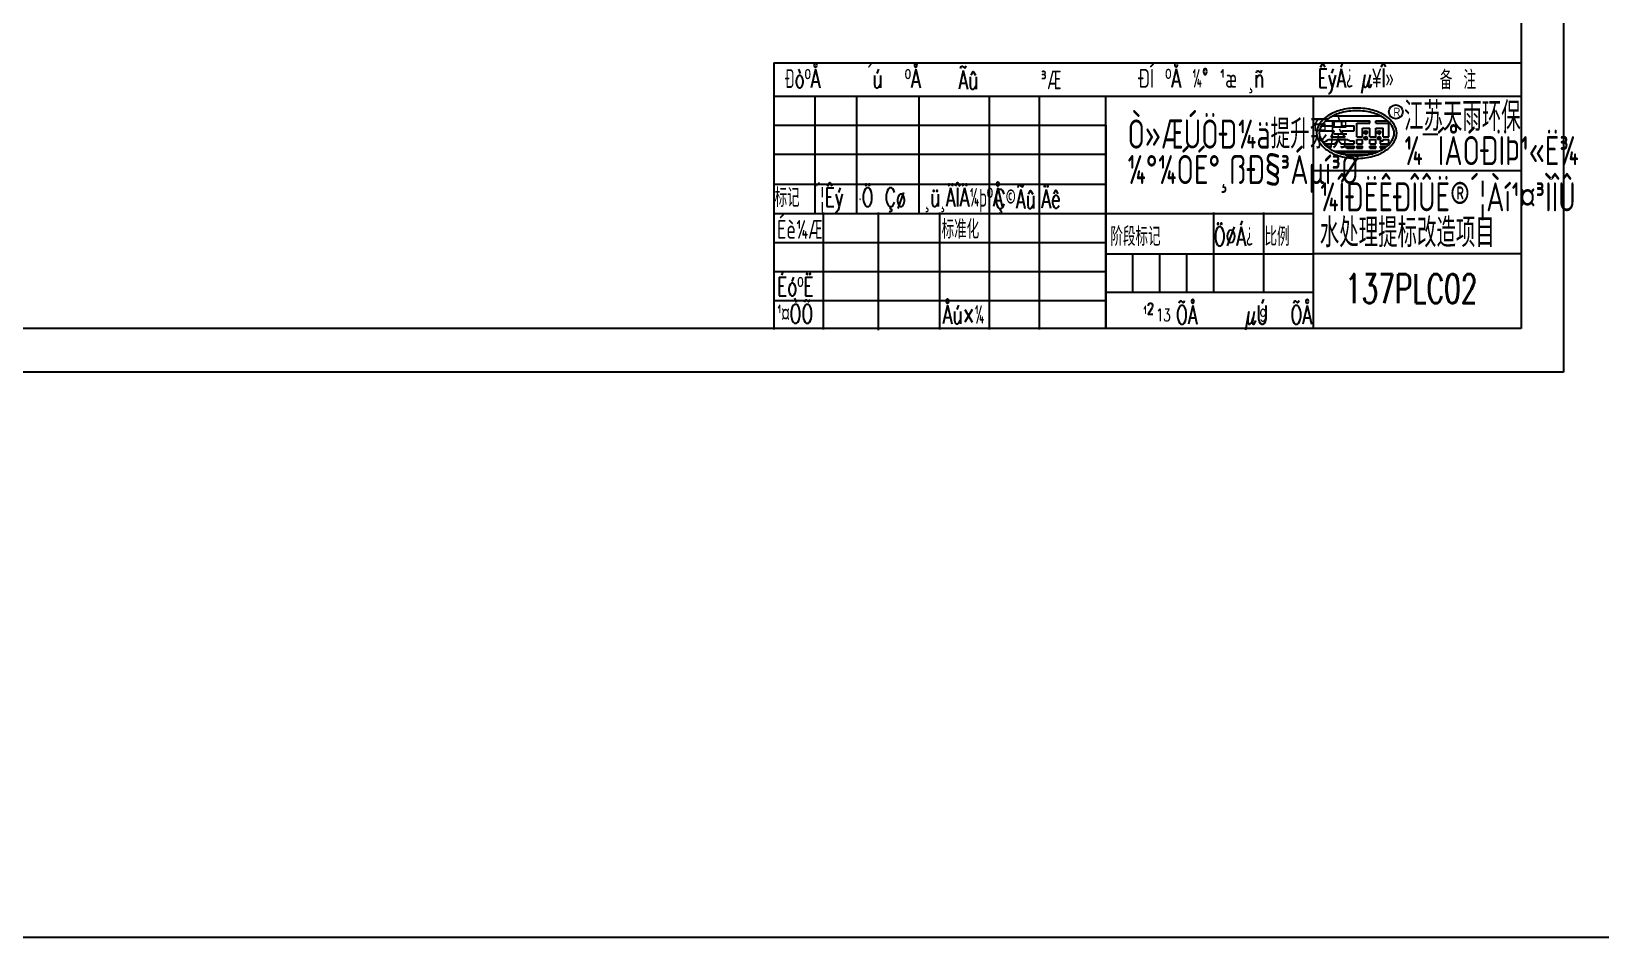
# Model space of a CAD drawing. Header units: millimetres. Extents: x 201 to 11482, y -7821 to 251.
# Drawn here: x 6470.4 to 6848.3, y -5887.8 to -5669.5 of the extents above; entities that cross this region are included whole.
import ezdxf
from ezdxf.enums import TextEntityAlignment as Align

# ---------------------------------------------------------------- set-up
doc = ezdxf.new("R2010")
doc.units = ezdxf.units.MM
doc.linetypes.add('CENTER2', pattern=[1.125, 0.75, -0.125, 0.125, -0.125])
doc.layers.add('LINE_THIN', color=2, linetype='Continuous')
doc.layers.add('TEXT', color=6, linetype='Continuous')
doc.layers.add('SECTION', color=3, linetype='CENTER2', lineweight=9)
doc.styles.add('HZ', font='txt', dxfattribs={"width": 0.67, "bigfont": 'hztxt'})
doc.styles.add('HZTXT', font='tssdeng.shx', dxfattribs={"width": 0.8, "bigfont": 'hztxt.shx'})

msp = doc.modelspace()

# ---------------------------------------------------------------- linework, layer by layer
for p, q in [((6829.173, -5341.582), (6829.173, -5741.126)), ((6729.173, -5741.126), (6729.173, -5685.126)), ((6779.173, -5741.126), (6779.173, -5685.126)), ((6779.173, -5685.126), (6829.173, -5685.126)), ((6782.125, -5691.062), (6784.154, -5691.062)), ((6783.928, -5689.859), (6795.211, -5689.859)), ((6784.154, -5692.265), (6784.154, -5691.062)), ((6785.959, -5692.265), (6785.959, -5691.062)), ((6785.959, -5691.062), (6792.758, -5691.062)), ((6792.758, -5691.664), (6792.758, -5691.062)), ((6794.142, -5691.664), (6794.142, -5691.062)), ((6794.142, -5691.062), (6797.013, -5691.062)), ((6729.173, -5692.126), (6729.173, -5741.126)), ((6780.601, -5693.468), (6784.154, -5693.468)), ((6781.097, -5692.265), (6784.154, -5692.265)), ((6783.345, -5694.934), (6786.772, -5694.934)), ((6785.959, -5692.265), (6788.968, -5692.265)), ((6785.959, -5693.468), (6788.968, -5693.468)), ((6785.984, -5693.78), (6785.959, -5693.468)), ((6788.968, -5693.468), (6788.968, -5692.265)), ((6789.569, -5694.934), (6789.569, -5691.664)), ((6789.569, -5691.664), (6792.758, -5691.664)), ((6789.569, -5694.934), (6790.953, -5694.934)), ((6790.953, -5694.934), (6790.953, -5692.867)), ((6790.953, -5692.867), (6792.758, -5692.867)), ((6792.758, -5694.934), (6792.758, -5692.867)), ((6792.758, -5694.934), (6794.142, -5694.934)), ((6794.142, -5691.664), (6797.331, -5691.664)), ((6794.142, -5692.867), (6795.947, -5692.867)), ((6794.142, -5694.934), (6794.142, -5692.867)), ((6795.947, -5694.934), (6795.947, -5692.867)), ((6795.947, -5694.934), (6797.331, -5694.934)), ((6797.331, -5694.934), (6797.331, -5691.664)), ((6781.644, -5696.587), (6784.29, -5696.587)), ((6782.249, -5697.189), (6783.613, -5697.189)), ((6782.779, -5695.536), (6787.395, -5695.536)), ((6784.156, -5698.392), (6794.983, -5698.392)), ((6784.87, -5698.693), (6794.268, -5698.693)), ((6785.862, -5696.587), (6788.968, -5696.587)), ((6786.582, -5697.189), (6788.968, -5697.189)), ((6787.675, -5697.68), (6788.968, -5697.68)), ((6788.241, -5695.875), (6788.968, -5695.875)), ((6788.968, -5696.587), (6788.968, -5695.875)), ((6788.968, -5697.68), (6788.968, -5697.189)), ((6789.569, -5695.536), (6790.953, -5695.536)), ((6789.569, -5696.587), (6789.569, -5695.536)), ((6789.569, -5696.587), (6790.953, -5696.587)), ((6789.569, -5697.68), (6789.569, -5697.189)), ((6789.569, -5697.189), (6790.953, -5697.189)), ((6789.569, -5697.68), (6790.953, -5697.68)), ((6790.953, -5696.587), (6790.953, -5695.536)), ((6790.953, -5697.68), (6790.953, -5697.189)), ((6792.758, -5695.536), (6794.142, -5695.536)), ((6792.758, -5696.587), (6792.758, -5695.536)), ((6792.758, -5696.587), (6794.142, -5696.587)), ((6792.758, -5697.68), (6792.758, -5697.189)), ((6792.758, -5697.189), (6794.142, -5697.189)), ((6792.758, -5697.68), (6794.142, -5697.68)), ((6794.142, -5696.587), (6794.142, -5695.536)), ((6794.142, -5697.68), (6794.142, -5697.189)), ((6795.196, -5695.875), (6795.947, -5695.875)), ((6795.196, -5695.875), (6795.196, -5696.587)), ((6795.196, -5696.587), (6797.495, -5696.587)), ((6795.196, -5697.189), (6795.196, -5697.68)), ((6795.196, -5697.189), (6796.89, -5697.189)), ((6795.196, -5697.68), (6796.251, -5697.68)), ((6795.947, -5695.875), (6795.947, -5695.536)), ((6795.947, -5695.536), (6797.331, -5695.536)), ((6797.331, -5696.767), (6797.331, -5695.536)), ((6786.872, -5699.235), (6792.266, -5699.235)), ((6829.173, -5703.126), (6779.173, -5703.126)), ((6829.173, -5703.126), (6779.173, -5703.126)), ((6829.173, -5723.126), (6779.173, -5723.126))]:
    msp.add_line(p, q)
at = {"linetype": 'Continuous'}
msp.add_line((6829.173, -5703.126), (6779.173, -5703.126), dxfattribs=at)
at = {"color": 0}
for p, q in [((6649.173, -5713.361), (6779.173, -5713.361)), ((6649.173, -5713.361), (6779.173, -5713.361)), ((6729.173, -5732.361), (6779.173, -5732.361)), ((6729.173, -5732.361), (6779.173, -5732.361))]:
    msp.add_line(p, q, dxfattribs=at)
msp.add_lwpolyline([(741.178, -4154.422), (11482.36, -4154.422), (11482.36, -5887.788), (741.178, -5887.788)], close=True)
for points in [[(6799.231, -5694.07, 0.1452621), (6798.606, -5691.965, 0.1071711), (6796.446, -5689.827, 0.0774043), (6793.464, -5688.523, 0.0645214), (6789.569, -5688.019, 0.0645214), (6785.675, -5688.523, 0.0774043), (6782.692, -5689.827, 0.1071711), (6780.533, -5691.965, 0.1452621), (6779.908, -5694.07, 0.1452621), (6780.533, -5696.175, 0.1071711), (6782.692, -5698.313, 0.0774043), (6785.675, -5699.617, 0.0645214), (6789.569, -5700.122, 0.0645214), (6793.464, -5699.617, 0.0774043), (6796.446, -5698.313, 0.1071711), (6798.606, -5696.175, 0.1452621)], [(6798.594, -5694.07, 0.1452621), (6798.072, -5692.312, 0.1071711), (6796.104, -5690.364, 0.0774043), (6793.302, -5689.139, 0.0645214), (6789.569, -5688.655, 0.0645214), (6785.837, -5689.139, 0.0774043), (6783.034, -5690.364, 0.1071711), (6781.066, -5692.312, 0.1452621), (6780.544, -5694.07, 0.1452621), (6781.066, -5695.828, 0.1071711), (6783.034, -5697.776, 0.0774043), (6785.837, -5699.001, 0.0645214), (6789.569, -5699.485, 0.0645214), (6793.302, -5699.001, 0.0774043), (6796.104, -5697.776, 0.1071711), (6798.072, -5695.828, 0.1452621)]]:
    msp.add_lwpolyline(points, format="xyb", close=True)
for centre, radius in [((6799.008, -5688.903), 1.666), ((6791.739, -5693.883), 0.1), ((6794.945, -5693.883), 0.1), ((6791.739, -5695.285), 0.1), ((6794.945, -5695.285), 0.1)]:
    msp.add_circle(centre, radius)
for centre, radius, start, end in [((6779.472, -5691.853), 4.95, 321.503, 340.95126), ((6790.939, -5691.243), 5.567, 207.10998, 221.53659), ((6779.472, -5691.853), 4.95, 293.80566, 311.92468), ((6779.472, -5691.853), 6.755, 300.38393, 307.81943), ((6779.472, -5691.853), 6.755, 315.50262, 325.59469), ((6790.939, -5691.243), 7.372, 216.90779, 226.46812), ((6790.939, -5691.243), 7.372, 233.7656, 238.04867), ((6787.675, -5696.477), 1.203, 238.04867, 270), ((6790.939, -5691.243), 5.567, 230.45944, 231.79763), ((6788.241, -5694.672), 1.203, 231.79763, 270)]:
    msp.add_arc(centre, radius, start, end)
for p in [(6791.739, -5693.883), (6794.945, -5693.883), (6791.739, -5695.285), (6794.945, -5695.285)]:
    msp.add_point(p)
at = {"layer": 'LINE_THIN'}
for p, q in [((6839.377, -5331.582), (6839.377, -5751.582)), ((6839.377, -5751.582), (6242.069, -5751.582))]:
    msp.add_line(p, q, dxfattribs=at)
for centre in [(6791.739, -5693.883), (6791.739, -5695.285), (6794.945, -5693.883), (6794.945, -5695.285)]:
    msp.add_circle(centre, 0.401, dxfattribs=at)
at = {"layer": 'TEXT', "color": 0}
for p, q in [((6649.173, -5677.126), (6829.173, -5677.126)), ((6649.173, -5677.126), (6649.173, -5741.126)), ((6649.173, -5677.361), (6649.173, -5741.361)), ((6649.173, -5677.361), (6649.173, -5741.361)), ((6649.173, -5685.126), (6829.173, -5685.126)), ((6659.173, -5713.126), (6659.173, -5685.126)), ((6659.173, -5713.361), (6659.173, -5685.361)), ((6659.173, -5713.361), (6659.173, -5685.361)), ((6669.173, -5713.126), (6669.173, -5685.126)), ((6669.173, -5713.361), (6669.173, -5685.361)), ((6669.173, -5713.361), (6669.173, -5685.361)), ((6684.173, -5713.126), (6684.173, -5685.126)), ((6684.173, -5713.361), (6684.173, -5685.361)), ((6684.173, -5713.361), (6684.173, -5685.361)), ((6701.173, -5741.126), (6701.173, -5685.126)), ((6701.173, -5741.361), (6701.173, -5685.361)), ((6701.173, -5741.361), (6701.173, -5685.361)), ((6713.173, -5741.126), (6713.173, -5685.126)), ((6713.173, -5741.361), (6713.173, -5685.361)), ((6713.173, -5741.361), (6713.173, -5685.361)), ((6649.173, -5692.126), (6729.173, -5692.126)), ((6649.173, -5699.126), (6729.173, -5699.126)), ((6649.173, -5706.361), (6729.173, -5706.361)), ((6661.173, -5741.126), (6661.173, -5713.126)), ((6661.173, -5741.361), (6661.173, -5713.361)), ((6661.173, -5741.361), (6661.173, -5713.361)), ((6674.387, -5741.261), (6674.387, -5713.126)), ((6674.387, -5741.495), (6674.387, -5713.361)), ((6674.387, -5741.495), (6674.387, -5713.361)), ((6689.173, -5741.126), (6689.173, -5713.126)), ((6689.173, -5741.361), (6689.173, -5713.361)), ((6689.173, -5741.361), (6689.173, -5713.361)), ((6755.173, -5732.126), (6755.173, -5713.126)), ((6755.173, -5732.361), (6755.173, -5713.361)), ((6755.173, -5732.361), (6755.173, -5713.361)), ((6767.173, -5732.126), (6767.173, -5713.126)), ((6767.173, -5732.361), (6767.173, -5713.361)), ((6767.173, -5732.361), (6767.173, -5713.361)), ((6649.173, -5720.361), (6729.173, -5720.361)), ((6649.173, -5720.361), (6729.173, -5720.361)), ((6729.173, -5723.126), (6779.173, -5723.126)), ((6735.673, -5732.126), (6735.673, -5723.126)), ((6735.673, -5732.361), (6735.673, -5723.361)), ((6735.673, -5732.361), (6735.673, -5723.361)), ((6742.173, -5732.126), (6742.173, -5723.126)), ((6742.173, -5732.361), (6742.173, -5723.361)), ((6742.173, -5732.361), (6742.173, -5723.361)), ((6748.673, -5732.126), (6748.673, -5723.126)), ((6748.673, -5732.361), (6748.673, -5723.361)), ((6748.673, -5732.361), (6748.673, -5723.361)), ((6649.173, -5727.361), (6729.173, -5727.361)), ((6649.173, -5734.361), (6729.173, -5734.361)), ((6829.173, -5741.126), (6267.069, -5741.126)), ((6829.173, -5741.126), (6649.173, -5741.126))]:
    msp.add_line(p, q, dxfattribs=at)

# ---------------------------------------------------------------- texts
at = {"layer": 'LINE_THIN', "style": 'HZTXT'}
msp.add_text('R', height=2.139, dxfattribs=at).set_placement((6798.386, -5690.046))
at = {"layer": 'SECTION', "color": 3, "style": 'HZ', "width": 0.67}
for s, height, p in [('江苏天雨环保', 6.9881, (6800.971, -5693.519)), ('Ò»ÆÚÖÐ¼ä提升泵房', 7, (6734.384, -5697.766)), ('¼¯ÍÅÓÐÏÞ¹«Ë¾', 6.98805, (6800.902, -5701.743)), ('¼¯ÍÅÓÐÏÞ¹«Ë¾', 6.98805, (6800.902, -5701.743)), ('¼°¼ÓÉ°¸ßÐ§³Áµí³Ø', 6.98805, (6734.22, -5706.308)), ('¼ÎÐËÊÐÎÛË®´¦Àí¹¤³ÌÎÛ', 6.98805, (6780.641, -5712.881)), ('¼ÎÐËÊÐÎÛË®´¦Àí¹¤³ÌÎÛ', 6.98805, (6780.641, -5712.881)), ('水处理提标改造项目', 6.9881, (6780.684, -5721.523)), ('137PLC02', 6.9881, (6786.748, -5734.984))]:
    msp.add_text(s, height=height, dxfattribs=at).set_placement(p)
at = {"layer": 'TEXT', "style": 'HZ', "width": 0.67}
for s, p in [('ÐòºÅ', (6656.15, -5683.147)), ('Ãû     ³Æ', (6706.09, -5683.481)), ('ÐÍ ºÅ ¼° ¹æ ¸ñ', (6752.091, -5683.089)), ('ÊýÁ¿', (6784.461, -5683.066)), ('µ¥Î»', (6794.551, -5683.005)), ('备 注', (6813.941, -5683.485))]:
    msp.add_text(s, height=4.5, dxfattribs=at).set_placement(p, align=Align.CENTER)
msp.add_text('´ú  ºÅ', height=4.5, dxfattribs=at).set_placement((6684.536, -5683.147), align=Align.RIGHT)
for s, p in [('´¦Êý', (6659.244, -5711.743)), ('·Ö Çø', (6669.556, -5711.743)), ('¸ü¸ÄÎÄ¼þºÅ', (6685.544, -5711.743)), ('标记', (6649.389, -5711.83)), ('Ç©Ãû', (6702.322, -5712.156)), ('Äê', (6713.629, -5712.099)), ('Éè¼Æ', (6649.977, -5719.471)), ('Éè¼Æ', (6649.977, -5719.471)), ('阶段标记', (6730.276, -5721.197)), ('ÖØÁ¿', (6755.165, -5721.144)), ('比例', (6767.376, -5721.217)), ('ÉóºË', (6649.977, -5733.206)), ('ÉóºË', (6649.977, -5733.206)), ('¹¤ÒÕ', (6649.977, -5739.797)), ('¹²  ÕÅ', (6738.062, -5740.027)), ('µÚ  ÕÅ', (6762.695, -5740.027))]:
    msp.add_text(s, height=4.5, dxfattribs=at).set_placement(p)
at = {"layer": 'TEXT', "color": 0, "style": 'HZ', "width": 0.67}
for s, height, p in [('标准化', 4.5, (6689.611, -5719.464)), ('Åú×¼', 4.5, (6689.886, -5739.96)), ('13', 3, (6741.271, -5739.359)), ('9', 3, (6766.197, -5739.381))]:
    msp.add_text(s, height=height, dxfattribs=at).set_placement(p)

doc.saveas('drawing.dxf')
